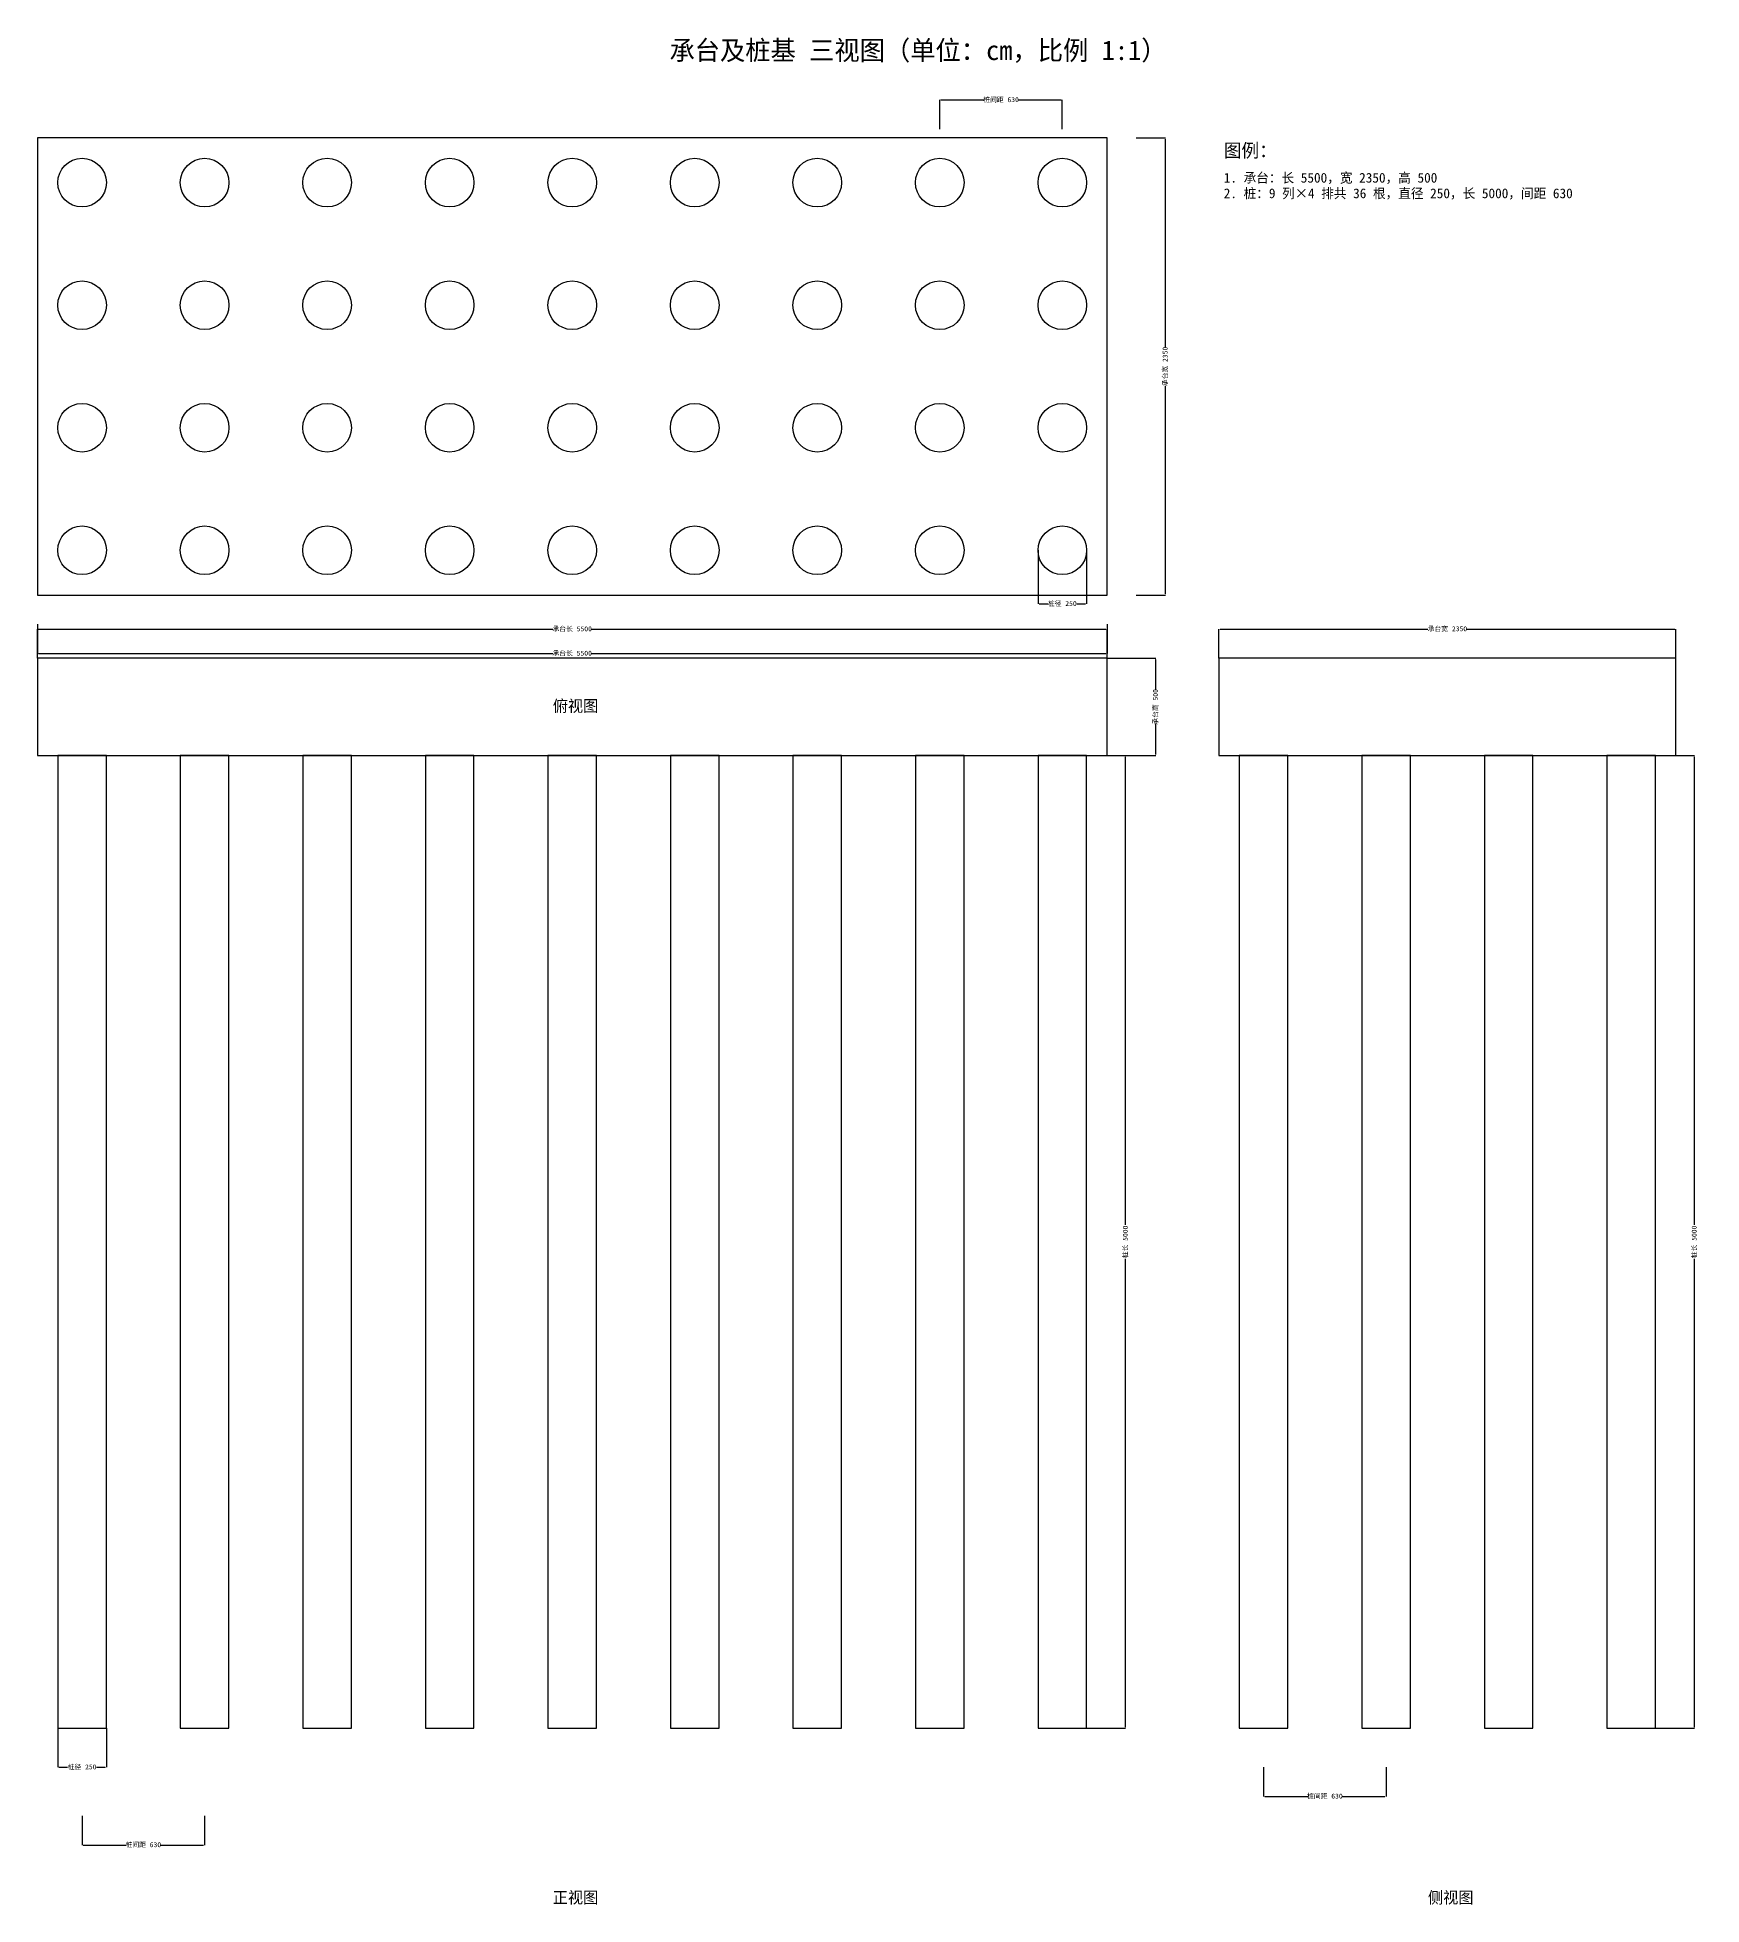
# Model space of a CAD drawing. Header units: centimetres. Extents: x -2750 to 5807, y -5907 to 3692.
import ezdxf

# ---------------------------------------------------------------- set-up
doc = ezdxf.new("R2010")
doc.units = ezdxf.units.CM
for name, color, linetype in [('文字', 4, 'CONTINUOUS'), ('标注', 3, 'CONTINUOUS'), ('轮廓', 7, 'CONTINUOUS')]:
    doc.layers.add(name, color=color, linetype=linetype)
doc.dimstyles.get("Standard").update_dxf_attribs({"dimtxt": 2.5, "dimasz": 2.5, "dimexe": 1.25, "dimexo": 0.625, "dimtad": 1, "dimcen": 2.5, "dimazin": 3, "dimtfac": 1, "dimtmove": 0, "dimatfit": 3})

# ---------------------------------------------------------------- blocks, each defined once
blk = doc.blocks.new('_CLOSEDFILLED')
at = {"color": 0, "linetype": 'BYBLOCK'}
blk.add_solid([(-1, 0.2), (0, 0), (-1, -0.2)], dxfattribs=at)
blk = doc.blocks.new('*D1')
for p, q in [((-2750, 500), (-2750, 650)), ((-2743.75, 650), (-100, 650)), ((100, 650), (2743.75, 650)), ((2750, 500), (2750, 650))]:
    blk.add_line(p, q)
at = {"layer": 'Defpoints'}
for p in [(-2750, 650), (-2750, 500), (2750, 500)]:
    blk.add_point(p, dxfattribs=at)
at = {"layer": '标注', "xscale": 6.25, "yscale": 6.25, "rotation": 180}
blk.add_blockref('_CLOSEDFILLED', (-2750, 650), dxfattribs=at)
at = {"layer": '标注', "xscale": 6.25, "yscale": 6.25}
blk.add_blockref('_CLOSEDFILLED', (2750, 650), dxfattribs=at)
at = {"layer": '标注', "insert": (0, 650), "char_height": 25, "attachment_point": 5}
blk.add_mtext('承台长 5500', dxfattribs=at)
blk = doc.blocks.new('*D2')
for p, q in [((2750, 500), (3000, 500)), ((3000, 337.5), (3000, 493.75)), ((3000, 6.25), (3000, 162.5)), ((2750, 0), (3000, 0))]:
    blk.add_line(p, q)
at = {"layer": 'Defpoints'}
for p in [(2750, 500), (2750, 0), (3000, 0)]:
    blk.add_point(p, dxfattribs=at)
at = {"layer": '标注', "xscale": 6.25, "yscale": 6.25}
for p, rotation in [((3000, 500), 90), ((3000, 0), 270)]:
    blk.add_blockref('_CLOSEDFILLED', p, dxfattribs=dict(at, rotation=rotation))
at = {"layer": '标注', "insert": (3000, 250), "char_height": 25, "attachment_point": 5, "rotation": 90}
blk.add_mtext('承台高 500', dxfattribs=at)
blk = doc.blocks.new('*D3')
for p, q in [((2645, 0), (2845, 0)), ((2845, -2412.5), (2845, -6.25)), ((2845, -4993.75), (2845, -2587.5)), ((2645, -5000), (2845, -5000))]:
    blk.add_line(p, q)
at = {"layer": 'Defpoints'}
for p in [(2645, 0), (2645, -5000), (2845, -5000)]:
    blk.add_point(p, dxfattribs=at)
at = {"layer": '标注', "xscale": 6.25, "yscale": 6.25}
for p, rotation in [((2845, 0), 90), ((2845, -5000), 270)]:
    blk.add_blockref('_CLOSEDFILLED', p, dxfattribs=dict(at, rotation=rotation))
at = {"layer": '标注', "insert": (2845, -2500), "char_height": 25, "attachment_point": 5, "rotation": 90}
blk.add_mtext('桩长 5000', dxfattribs=at)
blk = doc.blocks.new('*D4')
for p, q in [((-2645, -5000), (-2645, -5200)), ((-2395, -5000), (-2395, -5200)), ((-2638.75, -5200), (-2595, -5200)), ((-2445, -5200), (-2401.25, -5200))]:
    blk.add_line(p, q)
at = {"layer": 'Defpoints'}
for p in [(-2645, -5000), (-2395, -5000), (-2645, -5200)]:
    blk.add_point(p, dxfattribs=at)
at = {"layer": '标注', "xscale": 6.25, "yscale": 6.25, "rotation": 180}
blk.add_blockref('_CLOSEDFILLED', (-2645, -5200), dxfattribs=at)
at = {"layer": '标注', "xscale": 6.25, "yscale": 6.25}
blk.add_blockref('_CLOSEDFILLED', (-2395, -5200), dxfattribs=at)
at = {"layer": '标注', "insert": (-2520, -5200), "char_height": 25, "attachment_point": 5}
blk.add_mtext('桩径 250', dxfattribs=at)
blk = doc.blocks.new('*D5')
for p, q in [((-2520, -5450), (-2520, -5600)), ((-1890, -5450), (-1890, -5600)), ((-2513.75, -5600), (-2292.5, -5600)), ((-2117.5, -5600), (-1896.25, -5600))]:
    blk.add_line(p, q)
at = {"layer": 'Defpoints'}
for p in [(-2520, -5450), (-1890, -5450), (-2520, -5600)]:
    blk.add_point(p, dxfattribs=at)
at = {"layer": '标注', "xscale": 6.25, "yscale": 6.25, "rotation": 180}
blk.add_blockref('_CLOSEDFILLED', (-2520, -5600), dxfattribs=at)
at = {"layer": '标注', "xscale": 6.25, "yscale": 6.25}
blk.add_blockref('_CLOSEDFILLED', (-1890, -5600), dxfattribs=at)
at = {"layer": '标注', "insert": (-2205, -5600), "char_height": 25, "attachment_point": 5}
blk.add_mtext('桩间距 630', dxfattribs=at)
blk = doc.blocks.new('*D6')
for p, q in [((3325, 500), (3325, 650)), ((3331.25, 650), (4400, 650)), ((4600, 650), (5668.75, 650)), ((5675, 500), (5675, 650))]:
    blk.add_line(p, q)
at = {"layer": 'Defpoints'}
for p in [(3325, 650), (3325, 500), (5675, 500)]:
    blk.add_point(p, dxfattribs=at)
at = {"layer": '标注', "xscale": 6.25, "yscale": 6.25, "rotation": 180}
blk.add_blockref('_CLOSEDFILLED', (3325, 650), dxfattribs=at)
at = {"layer": '标注', "xscale": 6.25, "yscale": 6.25}
blk.add_blockref('_CLOSEDFILLED', (5675, 650), dxfattribs=at)
at = {"layer": '标注', "insert": (4500, 650), "char_height": 25, "attachment_point": 5}
blk.add_mtext('承台宽 2350', dxfattribs=at)
blk = doc.blocks.new('*D7')
for p, q in [((5570, 0), (5770, 0)), ((5770, -2412.5), (5770, -6.25)), ((5770, -4993.75), (5770, -2587.5)), ((5570, -5000), (5770, -5000))]:
    blk.add_line(p, q)
at = {"layer": 'Defpoints'}
for p in [(5570, 0), (5570, -5000), (5770, -5000)]:
    blk.add_point(p, dxfattribs=at)
at = {"layer": '标注', "xscale": 6.25, "yscale": 6.25}
for p, rotation in [((5770, 0), 90), ((5770, -5000), 270)]:
    blk.add_blockref('_CLOSEDFILLED', p, dxfattribs=dict(at, rotation=rotation))
at = {"layer": '标注', "insert": (5770, -2500), "char_height": 25, "attachment_point": 5, "rotation": 90}
blk.add_mtext('桩长 5000', dxfattribs=at)
blk = doc.blocks.new('*D8')
for p, q in [((3555, -5200), (3555, -5350)), ((4185, -5200), (4185, -5350)), ((3561.25, -5350), (3782.5, -5350)), ((3957.5, -5350), (4178.75, -5350))]:
    blk.add_line(p, q)
at = {"layer": 'Defpoints'}
for p in [(3555, -5200), (4185, -5200), (3555, -5350)]:
    blk.add_point(p, dxfattribs=at)
at = {"layer": '标注', "xscale": 6.25, "yscale": 6.25, "rotation": 180}
blk.add_blockref('_CLOSEDFILLED', (3555, -5350), dxfattribs=at)
at = {"layer": '标注', "xscale": 6.25, "yscale": 6.25}
blk.add_blockref('_CLOSEDFILLED', (4185, -5350), dxfattribs=at)
at = {"layer": '标注', "insert": (3870, -5350), "char_height": 25, "attachment_point": 5}
blk.add_mtext('桩间距 630', dxfattribs=at)
blk = doc.blocks.new('*D9')
for p, q in [((-2750, 675), (-2750, 525)), ((2750, 675), (2750, 525)), ((-2743.75, 525), (-100, 525)), ((100, 525), (2743.75, 525))]:
    blk.add_line(p, q)
at = {"layer": 'Defpoints'}
for p in [(-2750, 675), (2750, 675), (-2750, 525)]:
    blk.add_point(p, dxfattribs=at)
at = {"layer": '标注', "xscale": 6.25, "yscale": 6.25, "rotation": 180}
blk.add_blockref('_CLOSEDFILLED', (-2750, 525), dxfattribs=at)
at = {"layer": '标注', "xscale": 6.25, "yscale": 6.25}
blk.add_blockref('_CLOSEDFILLED', (2750, 525), dxfattribs=at)
at = {"layer": '标注', "insert": (0, 525), "char_height": 25, "attachment_point": 5}
blk.add_mtext('承台长 5500', dxfattribs=at)
blk = doc.blocks.new('*D10')
for p, q in [((2900, 3175), (3050, 3175)), ((3050, 2100), (3050, 3168.75)), ((3050, 831.25), (3050, 1900)), ((2900, 825), (3050, 825))]:
    blk.add_line(p, q)
at = {"layer": 'Defpoints'}
for p in [(2900, 3175), (2900, 825), (3050, 825)]:
    blk.add_point(p, dxfattribs=at)
at = {"layer": '标注', "xscale": 6.25, "yscale": 6.25}
for p, rotation in [((3050, 3175), 90), ((3050, 825), 270)]:
    blk.add_blockref('_CLOSEDFILLED', p, dxfattribs=dict(at, rotation=rotation))
at = {"layer": '标注', "insert": (3050, 2000), "char_height": 25, "attachment_point": 5, "rotation": 90}
blk.add_mtext('承台宽 2350', dxfattribs=at)
blk = doc.blocks.new('*D11')
for p, q in [((1890, 3220), (1890, 3370)), ((1896.25, 3370), (2117.5, 3370)), ((2292.5, 3370), (2513.75, 3370)), ((2520, 3220), (2520, 3370))]:
    blk.add_line(p, q)
at = {"layer": 'Defpoints'}
for p in [(1890, 3370), (1890, 3220), (2520, 3220)]:
    blk.add_point(p, dxfattribs=at)
at = {"layer": '标注', "xscale": 6.25, "yscale": 6.25, "rotation": 180}
blk.add_blockref('_CLOSEDFILLED', (1890, 3370), dxfattribs=at)
at = {"layer": '标注', "xscale": 6.25, "yscale": 6.25}
blk.add_blockref('_CLOSEDFILLED', (2520, 3370), dxfattribs=at)
at = {"layer": '标注', "insert": (2205, 3370), "char_height": 25, "attachment_point": 5}
blk.add_mtext('桩间距 630', dxfattribs=at)
blk = doc.blocks.new('*D12')
for p, q in [((2395, 1055), (2395, 780)), ((2645, 1055), (2645, 780)), ((2401.25, 780), (2445, 780)), ((2595, 780), (2638.75, 780))]:
    blk.add_line(p, q)
at = {"layer": 'Defpoints'}
for p in [(2395, 1055), (2645, 1055), (2395, 780)]:
    blk.add_point(p, dxfattribs=at)
at = {"layer": '标注', "xscale": 6.25, "yscale": 6.25, "rotation": 180}
blk.add_blockref('_CLOSEDFILLED', (2395, 780), dxfattribs=at)
at = {"layer": '标注', "xscale": 6.25, "yscale": 6.25}
blk.add_blockref('_CLOSEDFILLED', (2645, 780), dxfattribs=at)
at = {"layer": '标注', "insert": (2520, 780), "char_height": 25, "attachment_point": 5}
blk.add_mtext('桩径 250', dxfattribs=at)

msp = doc.modelspace()

# ---------------------------------------------------------------- linework, layer by layer
at = {"layer": '轮廓'}
for points in [[(-2750, 825), (2750, 825), (2750, 3175), (-2750, 3175)], [(-2750, 0), (2750, 0), (2750, 500), (-2750, 500)], [(3325, 0), (5675, 0), (5675, 500), (3325, 500)], [(-2645, -5000), (-2395, -5000), (-2395, 0), (-2645, 0)], [(-2015, -5000), (-1765, -5000), (-1765, 0), (-2015, 0)], [(-1385, -5000), (-1135, -5000), (-1135, 0), (-1385, 0)], [(-755, -5000), (-505, -5000), (-505, 0), (-755, 0)], [(-125, -5000), (125, -5000), (125, 0), (-125, 0)], [(505, -5000), (755, -5000), (755, 0), (505, 0)], [(1135, -5000), (1385, -5000), (1385, 0), (1135, 0)], [(1765, -5000), (2015, -5000), (2015, 0), (1765, 0)], [(2395, -5000), (2645, -5000), (2645, 0), (2395, 0)], [(3430, -5000), (3680, -5000), (3680, 0), (3430, 0)], [(4060, -5000), (4310, -5000), (4310, 0), (4060, 0)], [(4690, -5000), (4940, -5000), (4940, 0), (4690, 0)], [(5320, -5000), (5570, -5000), (5570, 0), (5320, 0)]]:
    msp.add_lwpolyline(points, close=True, dxfattribs=at)
for centre in [(-2520, 2945), (-1890, 2945), (-1260, 2945), (-630, 2945), (0, 2945), (630, 2945), (1260, 2945), (1890, 2945), (2520, 2945), (-2520, 2315), (-1890, 2315), (-1260, 2315), (-630, 2315), (0, 2315), (630, 2315), (1260, 2315), (1890, 2315), (2520, 2315), (-2520, 1685), (-1890, 1685), (-1260, 1685), (-630, 1685), (0, 1685), (630, 1685), (1260, 1685), (1890, 1685), (2520, 1685), (-2520, 1055), (-1890, 1055), (-1260, 1055), (-630, 1055), (0, 1055), (630, 1055), (1260, 1055), (1890, 1055), (2520, 1055)]:
    msp.add_circle(centre, 125, dxfattribs=at)

# ---------------------------------------------------------------- texts
at = {"layer": '文字'}
for s, height, p in [('承台及桩基 三视图（单位：cm，比例 1:1）', 100, (500, 3575)), ('图例：', 70, (3350, 3075)), ('1. 承台：长 5500，宽 2350，高 500', 50, (3350, 2945)), ('2. 桩：9 列×4 排共 36 根，直径 250，长 5000，间距 630', 50, (3350, 2865)), ('俯视图', 60, (-100, 225)), ('正视图', 60, (-100, -5900)), ('侧视图', 60, (4400, -5900))]:
    msp.add_text(s, height=height, dxfattribs=at).set_placement(p)

# ---------------------------------------------------------------- dimensions: what is measured, and where the dimension line sits
at = {"layer": '标注'}
for base, p1, p2, text, picture, middle in [((1890, 3370), (1890, 3220), (2520, 3220), '桩间距 630', '*D11', (2205, 3370)), ((2395, 780), (2395, 1055), (2645, 1055), '桩径 250', '*D12', (2520, 780)), ((-2750, 650), (-2750, 500), (2750, 500), '承台长 5500', '*D1', (0, 650)), ((-2750, 525), (-2750, 675), (2750, 675), '承台长 5500', '*D9', (0, 525)), ((3325, 650), (3325, 500), (5675, 500), '承台宽 2350', '*D6', (4500, 650)), ((-2645, -5200), (-2645, -5000), (-2395, -5000), '桩径 250', '*D4', (-2520, -5200)), ((3555, -5350), (3555, -5200), (4185, -5200), '桩间距 630', '*D8', (3870, -5350)), ((-2520, -5600), (-2520, -5450), (-1890, -5450), '桩间距 630', '*D5', (-2205, -5600))]:
    dim = msp.add_linear_dim(base=base, p1=p1, p2=p2, text=text, dimstyle='Standard', override={"dimscale": 25}, dxfattribs=at)
    dim.commit()
    dim.dimension.update_dxf_attribs({"geometry": picture, "text_midpoint": middle})
for base, p1, p2, text, picture, middle in [((3050, 825), (2900, 825), (2900, 3175), '承台宽 2350', '*D10', (3050, 2000)), ((3000, 0), (2750, 0), (2750, 500), '承台高 500', '*D2', (3000, 250)), ((2845, -5000), (2645, -5000), (2645, 0), '桩长 5000', '*D3', (2845, -2500)), ((5770, -5000), (5570, -5000), (5570, 0), '桩长 5000', '*D7', (5770, -2500))]:
    dim = msp.add_linear_dim(base=base, p1=p1, p2=p2, angle=90, text=text, dimstyle='Standard', override={"dimscale": 25}, dxfattribs=at)
    dim.commit()
    dim.dimension.update_dxf_attribs({"geometry": picture, "text_midpoint": middle})

doc.saveas('drawing.dxf')
